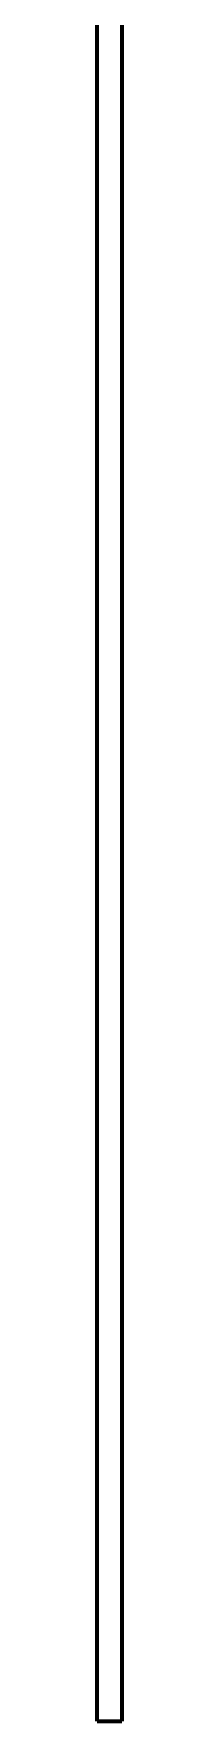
# Model space of a CAD drawing. Header units: millimetres. Extents: x 0 to 420, y 0 to 297.
# Drawn here: x 288.1 to 288.3, y 217.41 to 230.97 of the extents above; entities that cross this region are included whole.
import ezdxf

# ---------------------------------------------------------------- set-up
doc = ezdxf.new("R2010")
doc.units = ezdxf.units.MM
doc.linetypes.add('DASHED', pattern=[1.524, 1.27, -0.254])

msp = doc.modelspace()

# ---------------------------------------------------------------- linework, layer by layer
at = {"color": 1, "lineweight": 70}
for p, q in [((288.1, 217.41), (288.1, 243.749)), ((288.3, 243.749), (288.3, 217.41)), ((288.1, 217.41), (288.3, 217.41))]:
    msp.add_line(p, q, dxfattribs=at)
at = {"color": 5, "linetype": 'DASHED', "lineweight": 35}
for p, q in [((288.1, 217.41), (288.1, 243.749)), ((288.3, 217.41), (288.3, 243.749)), ((288.1, 220.238), (288.1, 220.26)), ((288.1, 220.26), (288.1, 220.254)), ((288.1, 220.238), (288.1, 220.26)), ((288.1, 220.26), (288.1, 220.254)), ((288.1, 220.238), (288.1, 220.26)), ((288.1, 220.26), (288.1, 220.254)), ((288.1, 220.238), (288.1, 220.26)), ((288.1, 220.26), (288.1, 220.254)), ((288.1, 220.238), (288.1, 220.26)), ((288.1, 220.26), (288.1, 220.254)), ((288.1, 220.238), (288.1, 220.26)), ((288.1, 220.26), (288.1, 220.254)), ((288.1, 220.254), (288.1, 220.238)), ((288.1, 220.254), (288.1, 220.238)), ((288.1, 220.254), (288.1, 220.238)), ((288.1, 220.254), (288.1, 220.238)), ((288.1, 220.254), (288.1, 220.238)), ((288.1, 220.254), (288.1, 220.238)), ((288.1, 220.175), (288.1, 220.238)), ((288.1, 220.238), (288.1, 220.212)), ((288.1, 220.175), (288.1, 220.238)), ((288.1, 220.238), (288.1, 220.212)), ((288.1, 220.175), (288.1, 220.238)), ((288.1, 220.238), (288.1, 220.212)), ((288.1, 220.175), (288.1, 220.238)), ((288.1, 220.238), (288.1, 220.212)), ((288.1, 220.175), (288.1, 220.238)), ((288.1, 220.238), (288.1, 220.212)), ((288.1, 220.175), (288.1, 220.238)), ((288.1, 220.238), (288.1, 220.212)), ((288.1, 220.212), (288.1, 220.175)), ((288.1, 220.212), (288.1, 220.175)), ((288.1, 220.212), (288.1, 220.175)), ((288.1, 220.212), (288.1, 220.175)), ((288.1, 220.212), (288.1, 220.175)), ((288.1, 220.212), (288.1, 220.175)), ((288.3, 220.254), (288.3, 220.26)), ((288.3, 220.26), (288.3, 220.238)), ((288.3, 220.254), (288.3, 220.26)), ((288.3, 220.26), (288.3, 220.238)), ((288.3, 220.254), (288.3, 220.26)), ((288.3, 220.26), (288.3, 220.238)), ((288.3, 220.254), (288.3, 220.26)), ((288.3, 220.26), (288.3, 220.238)), ((288.3, 220.254), (288.3, 220.26)), ((288.3, 220.26), (288.3, 220.238)), ((288.3, 220.254), (288.3, 220.26)), ((288.3, 220.26), (288.3, 220.238)), ((288.3, 220.238), (288.3, 220.254)), ((288.3, 220.238), (288.3, 220.254)), ((288.3, 220.238), (288.3, 220.254)), ((288.3, 220.238), (288.3, 220.254)), ((288.3, 220.238), (288.3, 220.254)), ((288.3, 220.238), (288.3, 220.254)), ((288.3, 220.212), (288.3, 220.238)), ((288.3, 220.238), (288.3, 220.175)), ((288.3, 220.212), (288.3, 220.238)), ((288.3, 220.238), (288.3, 220.175)), ((288.3, 220.212), (288.3, 220.238)), ((288.3, 220.238), (288.3, 220.175)), ((288.3, 220.212), (288.3, 220.238)), ((288.3, 220.238), (288.3, 220.175)), ((288.3, 220.212), (288.3, 220.238)), ((288.3, 220.238), (288.3, 220.175)), ((288.3, 220.212), (288.3, 220.238)), ((288.3, 220.238), (288.3, 220.175)), ((288.3, 220.175), (288.3, 220.212)), ((288.3, 220.175), (288.3, 220.212)), ((288.3, 220.175), (288.3, 220.212)), ((288.3, 220.175), (288.3, 220.212)), ((288.3, 220.175), (288.3, 220.212)), ((288.3, 220.175), (288.3, 220.212)), ((288.1, 220.074), (288.1, 220.175)), ((288.1, 220.175), (288.1, 220.129)), ((288.1, 220.074), (288.1, 220.175)), ((288.1, 220.175), (288.1, 220.129)), ((288.1, 220.074), (288.1, 220.175)), ((288.1, 220.175), (288.1, 220.129)), ((288.1, 220.074), (288.1, 220.175)), ((288.1, 220.175), (288.1, 220.129)), ((288.1, 220.074), (288.1, 220.175)), ((288.1, 220.175), (288.1, 220.129)), ((288.1, 220.074), (288.1, 220.175)), ((288.1, 220.175), (288.1, 220.129)), ((288.1, 220.129), (288.1, 220.074)), ((288.1, 220.129), (288.1, 220.074)), ((288.1, 220.129), (288.1, 220.074)), ((288.1, 220.129), (288.1, 220.074)), ((288.1, 220.129), (288.1, 220.074)), ((288.1, 220.129), (288.1, 220.074)), ((288.1, 219.94), (288.1, 220.074)), ((288.1, 220.074), (288.1, 220.011)), ((288.1, 219.94), (288.1, 220.074)), ((288.1, 220.074), (288.1, 220.011)), ((288.1, 219.94), (288.1, 220.074)), ((288.1, 220.074), (288.1, 220.011)), ((288.1, 219.94), (288.1, 220.074)), ((288.1, 220.074), (288.1, 220.011)), ((288.1, 219.94), (288.1, 220.074)), ((288.1, 220.074), (288.1, 220.011)), ((288.1, 219.94), (288.1, 220.074)), ((288.1, 220.074), (288.1, 220.011)), ((288.3, 220.129), (288.3, 220.175)), ((288.3, 220.175), (288.3, 220.074)), ((288.3, 220.129), (288.3, 220.175)), ((288.3, 220.175), (288.3, 220.074)), ((288.3, 220.129), (288.3, 220.175)), ((288.3, 220.175), (288.3, 220.074)), ((288.3, 220.129), (288.3, 220.175)), ((288.3, 220.175), (288.3, 220.074)), ((288.3, 220.129), (288.3, 220.175)), ((288.3, 220.175), (288.3, 220.074)), ((288.3, 220.129), (288.3, 220.175)), ((288.3, 220.175), (288.3, 220.074)), ((288.3, 220.074), (288.3, 220.129)), ((288.3, 220.074), (288.3, 220.129)), ((288.3, 220.074), (288.3, 220.129)), ((288.3, 220.074), (288.3, 220.129)), ((288.3, 220.074), (288.3, 220.129)), ((288.3, 220.074), (288.3, 220.129)), ((288.3, 220.011), (288.3, 220.074)), ((288.3, 220.074), (288.3, 219.94)), ((288.3, 220.011), (288.3, 220.074)), ((288.3, 220.074), (288.3, 219.94)), ((288.3, 220.011), (288.3, 220.074)), ((288.3, 220.074), (288.3, 219.94)), ((288.3, 220.011), (288.3, 220.074)), ((288.3, 220.074), (288.3, 219.94)), ((288.3, 220.011), (288.3, 220.074)), ((288.3, 220.074), (288.3, 219.94)), ((288.3, 220.011), (288.3, 220.074)), ((288.3, 220.074), (288.3, 219.94)), ((288.1, 220.011), (288.1, 219.94)), ((288.1, 220.011), (288.1, 219.94)), ((288.1, 220.011), (288.1, 219.94)), ((288.1, 220.011), (288.1, 219.94)), ((288.1, 220.011), (288.1, 219.94)), ((288.1, 220.011), (288.1, 219.94)), ((288.1, 219.778), (288.1, 219.94)), ((288.1, 219.94), (288.1, 219.862)), ((288.1, 219.778), (288.1, 219.94)), ((288.1, 219.94), (288.1, 219.862)), ((288.1, 219.778), (288.1, 219.94)), ((288.1, 219.94), (288.1, 219.862)), ((288.1, 219.778), (288.1, 219.94)), ((288.1, 219.94), (288.1, 219.862)), ((288.1, 219.778), (288.1, 219.94)), ((288.1, 219.94), (288.1, 219.862)), ((288.1, 219.778), (288.1, 219.94)), ((288.1, 219.94), (288.1, 219.862)), ((288.3, 219.94), (288.3, 220.011)), ((288.3, 219.94), (288.3, 220.011)), ((288.3, 219.94), (288.3, 220.011)), ((288.3, 219.94), (288.3, 220.011)), ((288.3, 219.94), (288.3, 220.011)), ((288.3, 219.94), (288.3, 220.011)), ((288.3, 219.862), (288.3, 219.94)), ((288.3, 219.94), (288.3, 219.778)), ((288.3, 219.862), (288.3, 219.94)), ((288.3, 219.94), (288.3, 219.778)), ((288.3, 219.862), (288.3, 219.94)), ((288.3, 219.94), (288.3, 219.778)), ((288.3, 219.862), (288.3, 219.94)), ((288.3, 219.94), (288.3, 219.778)), ((288.3, 219.862), (288.3, 219.94)), ((288.3, 219.94), (288.3, 219.778)), ((288.3, 219.862), (288.3, 219.94)), ((288.3, 219.94), (288.3, 219.778)), ((288.1, 219.862), (288.1, 219.778)), ((288.1, 219.862), (288.1, 219.778)), ((288.1, 219.862), (288.1, 219.778)), ((288.1, 219.862), (288.1, 219.778)), ((288.1, 219.862), (288.1, 219.778)), ((288.1, 219.862), (288.1, 219.778)), ((288.3, 219.778), (288.3, 219.862)), ((288.3, 219.778), (288.3, 219.862)), ((288.3, 219.778), (288.3, 219.862)), ((288.3, 219.778), (288.3, 219.862)), ((288.3, 219.778), (288.3, 219.862)), ((288.3, 219.778), (288.3, 219.862)), ((288.1, 219.599), (288.1, 219.778)), ((288.1, 219.778), (288.1, 219.69)), ((288.1, 219.599), (288.1, 219.778)), ((288.1, 219.778), (288.1, 219.69)), ((288.1, 219.599), (288.1, 219.778)), ((288.1, 219.778), (288.1, 219.69)), ((288.1, 219.599), (288.1, 219.778)), ((288.1, 219.778), (288.1, 219.69)), ((288.1, 219.599), (288.1, 219.778)), ((288.1, 219.778), (288.1, 219.69)), ((288.1, 219.599), (288.1, 219.778)), ((288.1, 219.778), (288.1, 219.69)), ((288.1, 219.69), (288.1, 219.599)), ((288.1, 219.69), (288.1, 219.599)), ((288.1, 219.69), (288.1, 219.599)), ((288.1, 219.69), (288.1, 219.599)), ((288.1, 219.69), (288.1, 219.599)), ((288.1, 219.69), (288.1, 219.599)), ((288.3, 219.69), (288.3, 219.778)), ((288.3, 219.778), (288.3, 219.599)), ((288.3, 219.69), (288.3, 219.778)), ((288.3, 219.778), (288.3, 219.599)), ((288.3, 219.69), (288.3, 219.778)), ((288.3, 219.778), (288.3, 219.599)), ((288.3, 219.69), (288.3, 219.778)), ((288.3, 219.778), (288.3, 219.599)), ((288.3, 219.69), (288.3, 219.778)), ((288.3, 219.778), (288.3, 219.599)), ((288.3, 219.69), (288.3, 219.778)), ((288.3, 219.778), (288.3, 219.599)), ((288.3, 219.599), (288.3, 219.69)), ((288.3, 219.599), (288.3, 219.69)), ((288.3, 219.599), (288.3, 219.69)), ((288.3, 219.599), (288.3, 219.69)), ((288.3, 219.599), (288.3, 219.69)), ((288.3, 219.599), (288.3, 219.69)), ((288.1, 219.41), (288.1, 219.599)), ((288.1, 219.599), (288.1, 219.505)), ((288.1, 219.41), (288.1, 219.599)), ((288.1, 219.599), (288.1, 219.505)), ((288.1, 219.41), (288.1, 219.599)), ((288.1, 219.599), (288.1, 219.505)), ((288.1, 219.41), (288.1, 219.599)), ((288.1, 219.599), (288.1, 219.505)), ((288.1, 219.41), (288.1, 219.599)), ((288.1, 219.599), (288.1, 219.505)), ((288.1, 219.41), (288.1, 219.599)), ((288.1, 219.599), (288.1, 219.505)), ((288.3, 219.505), (288.3, 219.599)), ((288.3, 219.599), (288.3, 219.41)), ((288.3, 219.505), (288.3, 219.599)), ((288.3, 219.599), (288.3, 219.41)), ((288.3, 219.505), (288.3, 219.599)), ((288.3, 219.599), (288.3, 219.41)), ((288.3, 219.505), (288.3, 219.599)), ((288.3, 219.599), (288.3, 219.41)), ((288.3, 219.505), (288.3, 219.599)), ((288.3, 219.599), (288.3, 219.41)), ((288.3, 219.505), (288.3, 219.599)), ((288.3, 219.599), (288.3, 219.41)), ((288.1, 219.505), (288.1, 219.41)), ((288.1, 219.505), (288.1, 219.41)), ((288.1, 219.505), (288.1, 219.41)), ((288.1, 219.505), (288.1, 219.41)), ((288.1, 219.505), (288.1, 219.41)), ((288.1, 219.505), (288.1, 219.41)), ((288.1, 219.41), (288.1, 219.314)), ((288.1, 219.22), (288.1, 219.41)), ((288.1, 219.41), (288.1, 219.314)), ((288.1, 219.22), (288.1, 219.41)), ((288.1, 219.41), (288.1, 219.314)), ((288.1, 219.22), (288.1, 219.41)), ((288.1, 219.41), (288.1, 219.314)), ((288.1, 219.22), (288.1, 219.41)), ((288.1, 219.41), (288.1, 219.314)), ((288.1, 219.22), (288.1, 219.41)), ((288.1, 219.41), (288.1, 219.314)), ((288.1, 219.22), (288.1, 219.41)), ((288.3, 219.41), (288.3, 219.505)), ((288.3, 219.41), (288.3, 219.505)), ((288.3, 219.41), (288.3, 219.505)), ((288.3, 219.41), (288.3, 219.505)), ((288.3, 219.41), (288.3, 219.505)), ((288.3, 219.41), (288.3, 219.505)), ((288.3, 219.41), (288.3, 219.22)), ((288.3, 219.314), (288.3, 219.41)), ((288.3, 219.41), (288.3, 219.22)), ((288.3, 219.314), (288.3, 219.41)), ((288.3, 219.41), (288.3, 219.22)), ((288.3, 219.314), (288.3, 219.41)), ((288.3, 219.41), (288.3, 219.22)), ((288.3, 219.314), (288.3, 219.41)), ((288.3, 219.41), (288.3, 219.22)), ((288.3, 219.314), (288.3, 219.41)), ((288.3, 219.41), (288.3, 219.22)), ((288.3, 219.314), (288.3, 219.41)), ((288.1, 219.314), (288.1, 219.22)), ((288.1, 219.314), (288.1, 219.22)), ((288.1, 219.314), (288.1, 219.22)), ((288.1, 219.314), (288.1, 219.22)), ((288.1, 219.314), (288.1, 219.22)), ((288.1, 219.314), (288.1, 219.22)), ((288.3, 219.22), (288.3, 219.314)), ((288.3, 219.22), (288.3, 219.314)), ((288.3, 219.22), (288.3, 219.314)), ((288.3, 219.22), (288.3, 219.314)), ((288.3, 219.22), (288.3, 219.314)), ((288.3, 219.22), (288.3, 219.314)), ((288.1, 219.22), (288.1, 219.129)), ((288.1, 219.041), (288.1, 219.22)), ((288.1, 219.22), (288.1, 219.129)), ((288.1, 219.041), (288.1, 219.22)), ((288.1, 219.22), (288.1, 219.129)), ((288.1, 219.041), (288.1, 219.22)), ((288.1, 219.22), (288.1, 219.129)), ((288.1, 219.041), (288.1, 219.22)), ((288.1, 219.22), (288.1, 219.129)), ((288.1, 219.041), (288.1, 219.22)), ((288.1, 219.22), (288.1, 219.129)), ((288.1, 219.041), (288.1, 219.22)), ((288.1, 219.129), (288.1, 219.041)), ((288.1, 219.129), (288.1, 219.041)), ((288.1, 219.129), (288.1, 219.041)), ((288.1, 219.129), (288.1, 219.041)), ((288.1, 219.129), (288.1, 219.041)), ((288.1, 219.129), (288.1, 219.041)), ((288.3, 219.22), (288.3, 219.041)), ((288.3, 219.129), (288.3, 219.22)), ((288.3, 219.22), (288.3, 219.041)), ((288.3, 219.129), (288.3, 219.22)), ((288.3, 219.22), (288.3, 219.041)), ((288.3, 219.129), (288.3, 219.22)), ((288.3, 219.22), (288.3, 219.041)), ((288.3, 219.129), (288.3, 219.22)), ((288.3, 219.22), (288.3, 219.041)), ((288.3, 219.129), (288.3, 219.22)), ((288.3, 219.22), (288.3, 219.041)), ((288.3, 219.129), (288.3, 219.22)), ((288.3, 219.041), (288.3, 219.129)), ((288.3, 219.041), (288.3, 219.129)), ((288.3, 219.041), (288.3, 219.129)), ((288.3, 219.041), (288.3, 219.129)), ((288.3, 219.041), (288.3, 219.129)), ((288.3, 219.041), (288.3, 219.129)), ((288.1, 219.041), (288.1, 218.957)), ((288.1, 218.88), (288.1, 219.041)), ((288.1, 219.041), (288.1, 218.957)), ((288.1, 218.88), (288.1, 219.041)), ((288.1, 219.041), (288.1, 218.957)), ((288.1, 218.88), (288.1, 219.041)), ((288.1, 219.041), (288.1, 218.957)), ((288.1, 218.88), (288.1, 219.041)), ((288.1, 219.041), (288.1, 218.957)), ((288.1, 218.88), (288.1, 219.041)), ((288.1, 219.041), (288.1, 218.957)), ((288.1, 218.88), (288.1, 219.041)), ((288.3, 219.041), (288.3, 218.88)), ((288.3, 218.957), (288.3, 219.041)), ((288.3, 219.041), (288.3, 218.88)), ((288.3, 218.957), (288.3, 219.041)), ((288.3, 219.041), (288.3, 218.88)), ((288.3, 218.957), (288.3, 219.041)), ((288.3, 219.041), (288.3, 218.88)), ((288.3, 218.957), (288.3, 219.041)), ((288.3, 219.041), (288.3, 218.88)), ((288.3, 218.957), (288.3, 219.041)), ((288.3, 219.041), (288.3, 218.88)), ((288.3, 218.957), (288.3, 219.041)), ((288.1, 218.957), (288.1, 218.88)), ((288.1, 218.957), (288.1, 218.88)), ((288.1, 218.957), (288.1, 218.88)), ((288.1, 218.957), (288.1, 218.88)), ((288.1, 218.957), (288.1, 218.88)), ((288.1, 218.957), (288.1, 218.88)), ((288.1, 218.88), (288.1, 218.809)), ((288.1, 218.745), (288.1, 218.88)), ((288.1, 218.88), (288.1, 218.809)), ((288.1, 218.745), (288.1, 218.88)), ((288.1, 218.88), (288.1, 218.809)), ((288.1, 218.745), (288.1, 218.88)), ((288.1, 218.88), (288.1, 218.809)), ((288.1, 218.745), (288.1, 218.88)), ((288.1, 218.88), (288.1, 218.809)), ((288.1, 218.745), (288.1, 218.88)), ((288.1, 218.88), (288.1, 218.809)), ((288.1, 218.745), (288.1, 218.88)), ((288.3, 218.88), (288.3, 218.957)), ((288.3, 218.88), (288.3, 218.957)), ((288.3, 218.88), (288.3, 218.957)), ((288.3, 218.88), (288.3, 218.957)), ((288.3, 218.88), (288.3, 218.957)), ((288.3, 218.88), (288.3, 218.957)), ((288.3, 218.88), (288.3, 218.745)), ((288.3, 218.809), (288.3, 218.88)), ((288.3, 218.88), (288.3, 218.745)), ((288.3, 218.809), (288.3, 218.88)), ((288.3, 218.88), (288.3, 218.745)), ((288.3, 218.809), (288.3, 218.88)), ((288.3, 218.88), (288.3, 218.745)), ((288.3, 218.809), (288.3, 218.88)), ((288.3, 218.88), (288.3, 218.745)), ((288.3, 218.809), (288.3, 218.88)), ((288.3, 218.88), (288.3, 218.745)), ((288.3, 218.809), (288.3, 218.88)), ((288.1, 218.809), (288.1, 218.745)), ((288.1, 218.809), (288.1, 218.745)), ((288.1, 218.809), (288.1, 218.745)), ((288.1, 218.809), (288.1, 218.745)), ((288.1, 218.809), (288.1, 218.745)), ((288.1, 218.809), (288.1, 218.745)), ((288.1, 218.745), (288.1, 218.69)), ((288.1, 218.644), (288.1, 218.745)), ((288.1, 218.745), (288.1, 218.69)), ((288.1, 218.644), (288.1, 218.745)), ((288.1, 218.745), (288.1, 218.69)), ((288.1, 218.644), (288.1, 218.745)), ((288.1, 218.745), (288.1, 218.69)), ((288.1, 218.644), (288.1, 218.745)), ((288.1, 218.745), (288.1, 218.69)), ((288.1, 218.644), (288.1, 218.745)), ((288.1, 218.745), (288.1, 218.69)), ((288.1, 218.644), (288.1, 218.745)), ((288.3, 218.745), (288.3, 218.809)), ((288.3, 218.745), (288.3, 218.809)), ((288.3, 218.745), (288.3, 218.809)), ((288.3, 218.745), (288.3, 218.809)), ((288.3, 218.745), (288.3, 218.809)), ((288.3, 218.745), (288.3, 218.809)), ((288.3, 218.745), (288.3, 218.644)), ((288.3, 218.69), (288.3, 218.745)), ((288.3, 218.745), (288.3, 218.644)), ((288.3, 218.69), (288.3, 218.745)), ((288.3, 218.745), (288.3, 218.644)), ((288.3, 218.69), (288.3, 218.745)), ((288.3, 218.745), (288.3, 218.644)), ((288.3, 218.69), (288.3, 218.745)), ((288.3, 218.745), (288.3, 218.644)), ((288.3, 218.69), (288.3, 218.745)), ((288.3, 218.745), (288.3, 218.644)), ((288.3, 218.69), (288.3, 218.745)), ((288.1, 218.69), (288.1, 218.644)), ((288.1, 218.69), (288.1, 218.644)), ((288.1, 218.69), (288.1, 218.644)), ((288.1, 218.69), (288.1, 218.644)), ((288.1, 218.69), (288.1, 218.644)), ((288.1, 218.69), (288.1, 218.644)), ((288.1, 218.644), (288.1, 218.607)), ((288.1, 218.581), (288.1, 218.644)), ((288.1, 218.644), (288.1, 218.607)), ((288.1, 218.581), (288.1, 218.644)), ((288.1, 218.644), (288.1, 218.607)), ((288.1, 218.581), (288.1, 218.644)), ((288.1, 218.644), (288.1, 218.607)), ((288.1, 218.581), (288.1, 218.644)), ((288.1, 218.644), (288.1, 218.607)), ((288.1, 218.581), (288.1, 218.644)), ((288.1, 218.644), (288.1, 218.607)), ((288.1, 218.581), (288.1, 218.644)), ((288.1, 218.607), (288.1, 218.581)), ((288.1, 218.607), (288.1, 218.581)), ((288.1, 218.607), (288.1, 218.581)), ((288.1, 218.607), (288.1, 218.581)), ((288.1, 218.607), (288.1, 218.581)), ((288.1, 218.607), (288.1, 218.581)), ((288.1, 218.581), (288.1, 218.565)), ((288.1, 218.56), (288.1, 218.581)), ((288.1, 218.581), (288.1, 218.565)), ((288.1, 218.56), (288.1, 218.581)), ((288.1, 218.581), (288.1, 218.565)), ((288.1, 218.56), (288.1, 218.581)), ((288.1, 218.581), (288.1, 218.565)), ((288.1, 218.56), (288.1, 218.581)), ((288.1, 218.581), (288.1, 218.565)), ((288.1, 218.56), (288.1, 218.581)), ((288.1, 218.581), (288.1, 218.565)), ((288.1, 218.56), (288.1, 218.581)), ((288.3, 218.644), (288.3, 218.69)), ((288.3, 218.644), (288.3, 218.69)), ((288.3, 218.644), (288.3, 218.69)), ((288.3, 218.644), (288.3, 218.69)), ((288.3, 218.644), (288.3, 218.69)), ((288.3, 218.644), (288.3, 218.69)), ((288.3, 218.644), (288.3, 218.581)), ((288.3, 218.607), (288.3, 218.644)), ((288.3, 218.644), (288.3, 218.581)), ((288.3, 218.607), (288.3, 218.644)), ((288.3, 218.644), (288.3, 218.581)), ((288.3, 218.607), (288.3, 218.644)), ((288.3, 218.644), (288.3, 218.581)), ((288.3, 218.607), (288.3, 218.644)), ((288.3, 218.644), (288.3, 218.581)), ((288.3, 218.607), (288.3, 218.644)), ((288.3, 218.644), (288.3, 218.581)), ((288.3, 218.607), (288.3, 218.644)), ((288.3, 218.581), (288.3, 218.607)), ((288.3, 218.581), (288.3, 218.607)), ((288.3, 218.581), (288.3, 218.607)), ((288.3, 218.581), (288.3, 218.607)), ((288.3, 218.581), (288.3, 218.607)), ((288.3, 218.581), (288.3, 218.607)), ((288.3, 218.581), (288.3, 218.56)), ((288.3, 218.565), (288.3, 218.581)), ((288.3, 218.581), (288.3, 218.56)), ((288.3, 218.565), (288.3, 218.581)), ((288.3, 218.581), (288.3, 218.56)), ((288.3, 218.565), (288.3, 218.581)), ((288.3, 218.581), (288.3, 218.56)), ((288.3, 218.565), (288.3, 218.581)), ((288.3, 218.581), (288.3, 218.56)), ((288.3, 218.565), (288.3, 218.581)), ((288.3, 218.581), (288.3, 218.56)), ((288.3, 218.565), (288.3, 218.581)), ((288.1, 218.565), (288.1, 218.56)), ((288.1, 218.565), (288.1, 218.56)), ((288.1, 218.565), (288.1, 218.56)), ((288.1, 218.565), (288.1, 218.56)), ((288.1, 218.565), (288.1, 218.56)), ((288.1, 218.565), (288.1, 218.56)), ((288.3, 218.56), (288.3, 218.565)), ((288.3, 218.56), (288.3, 218.565)), ((288.3, 218.56), (288.3, 218.565)), ((288.3, 218.56), (288.3, 218.565)), ((288.3, 218.56), (288.3, 218.565)), ((288.3, 218.56), (288.3, 218.565)), ((288.1, 217.41), (288.3, 217.41))]:
    msp.add_line(p, q, dxfattribs=at)

doc.saveas('drawing.dxf')
